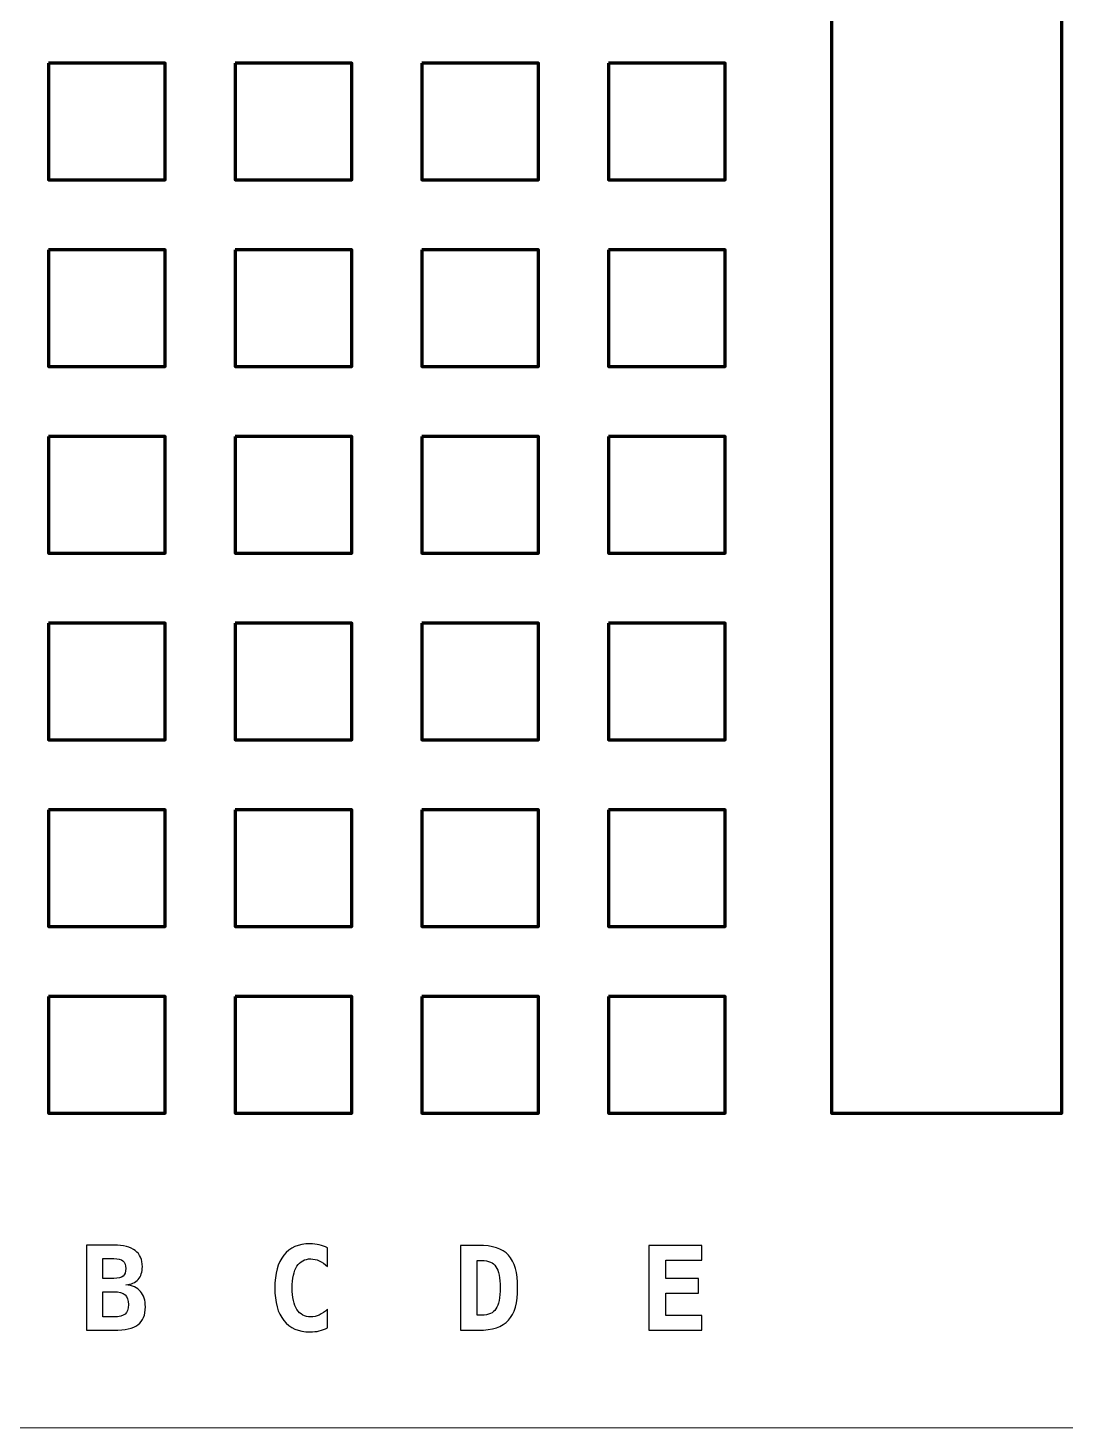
# Model space of a CAD drawing. Header units: centimetres. Extents: x -16.4 to -4.5, y -20.8 to -8.9.
# Drawn here: x -11.75 to -10.339, y -19.35 to -17.446 of the extents above; entities that cross this region are included whole.
import ezdxf

# ---------------------------------------------------------------- set-up
doc = ezdxf.new("R2010")
doc.units = ezdxf.units.CM
doc.header["$MEASUREMENT"] = 0
doc.layers.add('Layer 1', color=7, linetype='Continuous')

msp = doc.modelspace()

# ---------------------------------------------------------------- linework, layer by layer
at = {"layer": 'Layer 1', "color": 250, "lineweight": 5}
msp.add_open_spline([(-12.24632, -10.9682), (-12.24632, -10.9682), (-8.75382, -10.9682), (-8.75382, -10.9682), (-8.75382, -10.9682), (-8.75382, -10.9682), (-8.75382, -19.3502), (-8.75382, -19.3502), (-8.75382, -19.3502), (-8.75382, -19.3502), (-12.24632, -19.3502), (-12.24632, -19.3502), (-12.24632, -19.3502), (-12.24632, -19.3502), (-12.24632, -10.9682), (-12.24632, -10.9682)], degree=3, knots=[0, 0, 0, 0, 0.25, 0.25, 0.25, 0.25, 0.5, 0.5, 0.5, 0.5, 0.75, 0.75, 0.75, 0.75, 1, 1, 1, 1], dxfattribs=at)
at = {"layer": 'Layer 1', "color": 250, "lineweight": 80}
msp.add_open_spline([(-10.65688, -11.39642), (-10.65688, -11.39642), (-10.34326, -11.39642), (-10.34326, -11.39642), (-10.34326, -11.39642), (-10.34326, -11.39642), (-10.34326, -18.92198), (-10.34326, -18.92198), (-10.34326, -18.92198), (-10.34326, -18.92198), (-10.65688, -18.92198), (-10.65688, -18.92198), (-10.65688, -18.92198), (-10.65688, -18.92198), (-10.65688, -11.39642), (-10.65688, -11.39642)], degree=3, knots=[0, 0, 0, 0, 0.25, 0.25, 0.25, 0.25, 0.5, 0.5, 0.5, 0.5, 0.75, 0.75, 0.75, 0.75, 1, 1, 1, 1], dxfattribs=at)
at = {"layer": 'Layer 1', "color": 250, "lineweight": 158}
for points in [[(-11.72244, -17.49323), (-11.72244, -17.49323), (-11.56369, -17.49323), (-11.56369, -17.49323), (-11.56369, -17.49323), (-11.56369, -17.49323), (-11.56369, -17.65198), (-11.56369, -17.65198), (-11.56369, -17.65198), (-11.56369, -17.65198), (-11.72244, -17.65198), (-11.72244, -17.65198), (-11.72244, -17.65198), (-11.72244, -17.65198), (-11.72244, -17.49323), (-11.72244, -17.49323)], [(-11.46844, -17.49323), (-11.46844, -17.49323), (-11.30969, -17.49323), (-11.30969, -17.49323), (-11.30969, -17.49323), (-11.30969, -17.49323), (-11.30969, -17.65198), (-11.30969, -17.65198), (-11.30969, -17.65198), (-11.30969, -17.65198), (-11.46844, -17.65198), (-11.46844, -17.65198), (-11.46844, -17.65198), (-11.46844, -17.65198), (-11.46844, -17.49323), (-11.46844, -17.49323)], [(-11.21444, -17.49323), (-11.21444, -17.49323), (-11.05569, -17.49323), (-11.05569, -17.49323), (-11.05569, -17.49323), (-11.05569, -17.49323), (-11.05569, -17.65198), (-11.05569, -17.65198), (-11.05569, -17.65198), (-11.05569, -17.65198), (-11.21444, -17.65198), (-11.21444, -17.65198), (-11.21444, -17.65198), (-11.21444, -17.65198), (-11.21444, -17.49323), (-11.21444, -17.49323)], [(-10.96044, -17.49323), (-10.96044, -17.49323), (-10.80169, -17.49323), (-10.80169, -17.49323), (-10.80169, -17.49323), (-10.80169, -17.49323), (-10.80169, -17.65198), (-10.80169, -17.65198), (-10.80169, -17.65198), (-10.80169, -17.65198), (-10.96044, -17.65198), (-10.96044, -17.65198), (-10.96044, -17.65198), (-10.96044, -17.65198), (-10.96044, -17.49323), (-10.96044, -17.49323)], [(-11.72244, -17.74723), (-11.72244, -17.74723), (-11.56369, -17.74723), (-11.56369, -17.74723), (-11.56369, -17.74723), (-11.56369, -17.74723), (-11.56369, -17.90598), (-11.56369, -17.90598), (-11.56369, -17.90598), (-11.56369, -17.90598), (-11.72244, -17.90598), (-11.72244, -17.90598), (-11.72244, -17.90598), (-11.72244, -17.90598), (-11.72244, -17.74723), (-11.72244, -17.74723)], [(-11.46844, -17.74723), (-11.46844, -17.74723), (-11.30969, -17.74723), (-11.30969, -17.74723), (-11.30969, -17.74723), (-11.30969, -17.74723), (-11.30969, -17.90598), (-11.30969, -17.90598), (-11.30969, -17.90598), (-11.30969, -17.90598), (-11.46844, -17.90598), (-11.46844, -17.90598), (-11.46844, -17.90598), (-11.46844, -17.90598), (-11.46844, -17.74723), (-11.46844, -17.74723)], [(-11.21444, -17.74723), (-11.21444, -17.74723), (-11.05569, -17.74723), (-11.05569, -17.74723), (-11.05569, -17.74723), (-11.05569, -17.74723), (-11.05569, -17.90598), (-11.05569, -17.90598), (-11.05569, -17.90598), (-11.05569, -17.90598), (-11.21444, -17.90598), (-11.21444, -17.90598), (-11.21444, -17.90598), (-11.21444, -17.90598), (-11.21444, -17.74723), (-11.21444, -17.74723)], [(-10.96044, -17.74723), (-10.96044, -17.74723), (-10.80169, -17.74723), (-10.80169, -17.74723), (-10.80169, -17.74723), (-10.80169, -17.74723), (-10.80169, -17.90598), (-10.80169, -17.90598), (-10.80169, -17.90598), (-10.80169, -17.90598), (-10.96044, -17.90598), (-10.96044, -17.90598), (-10.96044, -17.90598), (-10.96044, -17.90598), (-10.96044, -17.74723), (-10.96044, -17.74723)], [(-11.72244, -18.00123), (-11.72244, -18.00123), (-11.56369, -18.00123), (-11.56369, -18.00123), (-11.56369, -18.00123), (-11.56369, -18.00123), (-11.56369, -18.15998), (-11.56369, -18.15998), (-11.56369, -18.15998), (-11.56369, -18.15998), (-11.72244, -18.15998), (-11.72244, -18.15998), (-11.72244, -18.15998), (-11.72244, -18.15998), (-11.72244, -18.00123), (-11.72244, -18.00123)], [(-11.46844, -18.00123), (-11.46844, -18.00123), (-11.30969, -18.00123), (-11.30969, -18.00123), (-11.30969, -18.00123), (-11.30969, -18.00123), (-11.30969, -18.15998), (-11.30969, -18.15998), (-11.30969, -18.15998), (-11.30969, -18.15998), (-11.46844, -18.15998), (-11.46844, -18.15998), (-11.46844, -18.15998), (-11.46844, -18.15998), (-11.46844, -18.00123), (-11.46844, -18.00123)], [(-11.21444, -18.00123), (-11.21444, -18.00123), (-11.05569, -18.00123), (-11.05569, -18.00123), (-11.05569, -18.00123), (-11.05569, -18.00123), (-11.05569, -18.15998), (-11.05569, -18.15998), (-11.05569, -18.15998), (-11.05569, -18.15998), (-11.21444, -18.15998), (-11.21444, -18.15998), (-11.21444, -18.15998), (-11.21444, -18.15998), (-11.21444, -18.00123), (-11.21444, -18.00123)], [(-10.96044, -18.00123), (-10.96044, -18.00123), (-10.80169, -18.00123), (-10.80169, -18.00123), (-10.80169, -18.00123), (-10.80169, -18.00123), (-10.80169, -18.15998), (-10.80169, -18.15998), (-10.80169, -18.15998), (-10.80169, -18.15998), (-10.96044, -18.15998), (-10.96044, -18.15998), (-10.96044, -18.15998), (-10.96044, -18.15998), (-10.96044, -18.00123), (-10.96044, -18.00123)], [(-11.72244, -18.25523), (-11.72244, -18.25523), (-11.56369, -18.25523), (-11.56369, -18.25523), (-11.56369, -18.25523), (-11.56369, -18.25523), (-11.56369, -18.41398), (-11.56369, -18.41398), (-11.56369, -18.41398), (-11.56369, -18.41398), (-11.72244, -18.41398), (-11.72244, -18.41398), (-11.72244, -18.41398), (-11.72244, -18.41398), (-11.72244, -18.25523), (-11.72244, -18.25523)], [(-11.46844, -18.25523), (-11.46844, -18.25523), (-11.30969, -18.25523), (-11.30969, -18.25523), (-11.30969, -18.25523), (-11.30969, -18.25523), (-11.30969, -18.41398), (-11.30969, -18.41398), (-11.30969, -18.41398), (-11.30969, -18.41398), (-11.46844, -18.41398), (-11.46844, -18.41398), (-11.46844, -18.41398), (-11.46844, -18.41398), (-11.46844, -18.25523), (-11.46844, -18.25523)], [(-11.21444, -18.25523), (-11.21444, -18.25523), (-11.05569, -18.25523), (-11.05569, -18.25523), (-11.05569, -18.25523), (-11.05569, -18.25523), (-11.05569, -18.41398), (-11.05569, -18.41398), (-11.05569, -18.41398), (-11.05569, -18.41398), (-11.21444, -18.41398), (-11.21444, -18.41398), (-11.21444, -18.41398), (-11.21444, -18.41398), (-11.21444, -18.25523), (-11.21444, -18.25523)], [(-10.96044, -18.25523), (-10.96044, -18.25523), (-10.80169, -18.25523), (-10.80169, -18.25523), (-10.80169, -18.25523), (-10.80169, -18.25523), (-10.80169, -18.41398), (-10.80169, -18.41398), (-10.80169, -18.41398), (-10.80169, -18.41398), (-10.96044, -18.41398), (-10.96044, -18.41398), (-10.96044, -18.41398), (-10.96044, -18.41398), (-10.96044, -18.25523), (-10.96044, -18.25523)], [(-11.72244, -18.50923), (-11.72244, -18.50923), (-11.56369, -18.50923), (-11.56369, -18.50923), (-11.56369, -18.50923), (-11.56369, -18.50923), (-11.56369, -18.66798), (-11.56369, -18.66798), (-11.56369, -18.66798), (-11.56369, -18.66798), (-11.72244, -18.66798), (-11.72244, -18.66798), (-11.72244, -18.66798), (-11.72244, -18.66798), (-11.72244, -18.50923), (-11.72244, -18.50923)], [(-11.46844, -18.50923), (-11.46844, -18.50923), (-11.30969, -18.50923), (-11.30969, -18.50923), (-11.30969, -18.50923), (-11.30969, -18.50923), (-11.30969, -18.66798), (-11.30969, -18.66798), (-11.30969, -18.66798), (-11.30969, -18.66798), (-11.46844, -18.66798), (-11.46844, -18.66798), (-11.46844, -18.66798), (-11.46844, -18.66798), (-11.46844, -18.50923), (-11.46844, -18.50923)], [(-11.21444, -18.50923), (-11.21444, -18.50923), (-11.05569, -18.50923), (-11.05569, -18.50923), (-11.05569, -18.50923), (-11.05569, -18.50923), (-11.05569, -18.66798), (-11.05569, -18.66798), (-11.05569, -18.66798), (-11.05569, -18.66798), (-11.21444, -18.66798), (-11.21444, -18.66798), (-11.21444, -18.66798), (-11.21444, -18.66798), (-11.21444, -18.50923), (-11.21444, -18.50923)], [(-10.96044, -18.50923), (-10.96044, -18.50923), (-10.80169, -18.50923), (-10.80169, -18.50923), (-10.80169, -18.50923), (-10.80169, -18.50923), (-10.80169, -18.66798), (-10.80169, -18.66798), (-10.80169, -18.66798), (-10.80169, -18.66798), (-10.96044, -18.66798), (-10.96044, -18.66798), (-10.96044, -18.66798), (-10.96044, -18.66798), (-10.96044, -18.50923), (-10.96044, -18.50923)], [(-11.72244, -18.76323), (-11.72244, -18.76323), (-11.56369, -18.76323), (-11.56369, -18.76323), (-11.56369, -18.76323), (-11.56369, -18.76323), (-11.56369, -18.92198), (-11.56369, -18.92198), (-11.56369, -18.92198), (-11.56369, -18.92198), (-11.72244, -18.92198), (-11.72244, -18.92198), (-11.72244, -18.92198), (-11.72244, -18.92198), (-11.72244, -18.76323), (-11.72244, -18.76323)], [(-11.46844, -18.76323), (-11.46844, -18.76323), (-11.30969, -18.76323), (-11.30969, -18.76323), (-11.30969, -18.76323), (-11.30969, -18.76323), (-11.30969, -18.92198), (-11.30969, -18.92198), (-11.30969, -18.92198), (-11.30969, -18.92198), (-11.46844, -18.92198), (-11.46844, -18.92198), (-11.46844, -18.92198), (-11.46844, -18.92198), (-11.46844, -18.76323), (-11.46844, -18.76323)], [(-11.21444, -18.76323), (-11.21444, -18.76323), (-11.05569, -18.76323), (-11.05569, -18.76323), (-11.05569, -18.76323), (-11.05569, -18.76323), (-11.05569, -18.92198), (-11.05569, -18.92198), (-11.05569, -18.92198), (-11.05569, -18.92198), (-11.21444, -18.92198), (-11.21444, -18.92198), (-11.21444, -18.92198), (-11.21444, -18.92198), (-11.21444, -18.76323), (-11.21444, -18.76323)], [(-10.96044, -18.76323), (-10.96044, -18.76323), (-10.80169, -18.76323), (-10.80169, -18.76323), (-10.80169, -18.76323), (-10.80169, -18.76323), (-10.80169, -18.92198), (-10.80169, -18.92198), (-10.80169, -18.92198), (-10.80169, -18.92198), (-10.96044, -18.92198), (-10.96044, -18.92198), (-10.96044, -18.92198), (-10.96044, -18.92198), (-10.96044, -18.76323), (-10.96044, -18.76323)]]:
    msp.add_open_spline(points, degree=3, knots=[0, 0, 0, 0, 0.25, 0.25, 0.25, 0.25, 0.5, 0.5, 0.5, 0.5, 0.75, 0.75, 0.75, 0.75, 1, 1, 1, 1], dxfattribs=at)
at = {"layer": 'Layer 1'}
for points, knots in [([(-11.67062, -19.10156), (-11.67062, -19.10156), (-11.63342, -19.10156), (-11.63342, -19.10156), (-11.63342, -19.10156), (-11.62056, -19.10156), (-11.61092, -19.10399), (-11.60445, -19.10888), (-11.60445, -19.10888), (-11.59799, -19.11374), (-11.59474, -19.12103), (-11.59474, -19.13072), (-11.59474, -19.13072), (-11.59474, -19.13817), (-11.59664, -19.14395), (-11.60047, -19.14813), (-11.60047, -19.14813), (-11.60427, -19.15232), (-11.60986, -19.15473), (-11.61723, -19.15541), (-11.61723, -19.15541), (-11.60841, -19.15629), (-11.60179, -19.15924), (-11.59733, -19.16431), (-11.59733, -19.16431), (-11.59287, -19.16936), (-11.59065, -19.17644), (-11.59065, -19.18552), (-11.59065, -19.18552), (-11.59065, -19.19667), (-11.594, -19.20472), (-11.60071, -19.20974), (-11.60071, -19.20974), (-11.60741, -19.21473), (-11.61832, -19.21724), (-11.63342, -19.21724), (-11.63342, -19.21724), (-11.63342, -19.21724), (-11.67062, -19.21724), (-11.67062, -19.21724), (-11.67062, -19.21724), (-11.67062, -19.21724), (-11.67062, -19.10156), (-11.67062, -19.10156)], [0, 0, 0, 0, 0.0909091, 0.0909091, 0.0909091, 0.0909091, 0.1818182, 0.1818182, 0.1818182, 0.1818182, 0.2727273, 0.2727273, 0.2727273, 0.2727273, 0.3636364, 0.3636364, 0.3636364, 0.3636364, 0.4545455, 0.4545455, 0.4545455, 0.4545455, 0.5454545, 0.5454545, 0.5454545, 0.5454545, 0.6363636, 0.6363636, 0.6363636, 0.6363636, 0.7272727, 0.7272727, 0.7272727, 0.7272727, 0.8181818, 0.8181818, 0.8181818, 0.8181818, 0.9090909, 0.9090909, 0.9090909, 0.9090909, 1, 1, 1, 1]), ([(-11.34267, -19.21391), (-11.34629, -19.21576), (-11.35005, -19.21716), (-11.35404, -19.21809), (-11.35404, -19.21809), (-11.358, -19.21901), (-11.36218, -19.21948), (-11.36656, -19.21948), (-11.36656, -19.21948), (-11.38214, -19.21948), (-11.39405, -19.21436), (-11.40223, -19.20409), (-11.40223, -19.20409), (-11.41044, -19.19381), (-11.41454, -19.179), (-11.41454, -19.15959), (-11.41454, -19.15959), (-11.41454, -19.14015), (-11.41044, -19.12531), (-11.40223, -19.11503), (-11.40223, -19.11503), (-11.39405, -19.10476), (-11.38214, -19.09964), (-11.36656, -19.09964), (-11.36656, -19.09964), (-11.36218, -19.09964), (-11.35798, -19.10011), (-11.35396, -19.10104), (-11.35396, -19.10104), (-11.34992, -19.10196), (-11.34618, -19.10336), (-11.34267, -19.10521), (-11.34267, -19.10521), (-11.34267, -19.10521), (-11.34267, -19.13059), (-11.34267, -19.13059), (-11.34267, -19.13059), (-11.34658, -19.12697), (-11.3504, -19.12433), (-11.35407, -19.12264), (-11.35407, -19.12264), (-11.35777, -19.12098), (-11.36157, -19.12013), (-11.3655, -19.12013), (-11.3655, -19.12013), (-11.37385, -19.12013), (-11.38016, -19.12346), (-11.38441, -19.13009), (-11.38441, -19.13009), (-11.38867, -19.13672), (-11.3908, -19.14654), (-11.3908, -19.15959), (-11.3908, -19.15959), (-11.3908, -19.17261), (-11.38867, -19.18241), (-11.38441, -19.18903), (-11.38441, -19.18903), (-11.38016, -19.19566), (-11.37385, -19.19899), (-11.3655, -19.19899), (-11.3655, -19.19899), (-11.36157, -19.19899), (-11.35777, -19.19815), (-11.35407, -19.19648), (-11.35407, -19.19648), (-11.3504, -19.19479), (-11.34658, -19.19215), (-11.34267, -19.18853), (-11.34267, -19.18853), (-11.34267, -19.18853), (-11.34267, -19.21391), (-11.34267, -19.21391)], [0, 0, 0, 0, 0.0555556, 0.0555556, 0.0555556, 0.0555556, 0.1111111, 0.1111111, 0.1111111, 0.1111111, 0.1666667, 0.1666667, 0.1666667, 0.1666667, 0.2222222, 0.2222222, 0.2222222, 0.2222222, 0.2777778, 0.2777778, 0.2777778, 0.2777778, 0.3333333, 0.3333333, 0.3333333, 0.3333333, 0.3888889, 0.3888889, 0.3888889, 0.3888889, 0.4444444, 0.4444444, 0.4444444, 0.4444444, 0.5, 0.5, 0.5, 0.5, 0.5555556, 0.5555556, 0.5555556, 0.5555556, 0.6111111, 0.6111111, 0.6111111, 0.6111111, 0.6666667, 0.6666667, 0.6666667, 0.6666667, 0.7222222, 0.7222222, 0.7222222, 0.7222222, 0.7777778, 0.7777778, 0.7777778, 0.7777778, 0.8333333, 0.8333333, 0.8333333, 0.8333333, 0.8888889, 0.8888889, 0.8888889, 0.8888889, 0.9444444, 0.9444444, 0.9444444, 0.9444444, 1, 1, 1, 1]), ([(-11.1617, -19.10172), (-11.1617, -19.10172), (-11.13725, -19.10172), (-11.13725, -19.10172), (-11.13725, -19.10172), (-11.1184, -19.10172), (-11.1048, -19.10621), (-11.0965, -19.11522), (-11.0965, -19.11522), (-11.08819, -19.12422), (-11.08405, -19.13893), (-11.08405, -19.15938), (-11.08405, -19.15938), (-11.08405, -19.17984), (-11.08819, -19.19461), (-11.0965, -19.20367), (-11.0965, -19.20367), (-11.1048, -19.21272), (-11.1184, -19.21724), (-11.13725, -19.21724), (-11.13725, -19.21724), (-11.13725, -19.21724), (-11.1617, -19.21724), (-11.1617, -19.21724), (-11.1617, -19.21724), (-11.1617, -19.21724), (-11.1617, -19.10172), (-11.1617, -19.10172)], [0, 0, 0, 0, 0.1428571, 0.1428571, 0.1428571, 0.1428571, 0.2857143, 0.2857143, 0.2857143, 0.2857143, 0.4285714, 0.4285714, 0.4285714, 0.4285714, 0.5714286, 0.5714286, 0.5714286, 0.5714286, 0.7142857, 0.7142857, 0.7142857, 0.7142857, 0.8571429, 0.8571429, 0.8571429, 0.8571429, 1, 1, 1, 1]), ([(-10.83335, -19.21724), (-10.83335, -19.21724), (-10.9053, -19.21724), (-10.9053, -19.21724), (-10.9053, -19.21724), (-10.9053, -19.21724), (-10.9053, -19.10172), (-10.9053, -19.10172), (-10.9053, -19.10172), (-10.9053, -19.10172), (-10.83335, -19.10172), (-10.83335, -19.10172), (-10.83335, -19.10172), (-10.83335, -19.10172), (-10.83335, -19.12185), (-10.83335, -19.12185), (-10.83335, -19.12185), (-10.83335, -19.12185), (-10.88249, -19.12185), (-10.88249, -19.12185), (-10.88249, -19.12185), (-10.88249, -19.12185), (-10.88249, -19.14675), (-10.88249, -19.14675), (-10.88249, -19.14675), (-10.88249, -19.14675), (-10.838, -19.14675), (-10.838, -19.14675), (-10.838, -19.14675), (-10.838, -19.14675), (-10.838, -19.16688), (-10.838, -19.16688), (-10.838, -19.16688), (-10.838, -19.16688), (-10.88249, -19.16688), (-10.88249, -19.16688), (-10.88249, -19.16688), (-10.88249, -19.16688), (-10.88249, -19.19712), (-10.88249, -19.19712), (-10.88249, -19.19712), (-10.88249, -19.19712), (-10.83335, -19.19712), (-10.83335, -19.19712), (-10.83335, -19.19712), (-10.83335, -19.19712), (-10.83335, -19.21724), (-10.83335, -19.21724)], [0, 0, 0, 0, 0.0833333, 0.0833333, 0.0833333, 0.0833333, 0.1666667, 0.1666667, 0.1666667, 0.1666667, 0.25, 0.25, 0.25, 0.25, 0.3333333, 0.3333333, 0.3333333, 0.3333333, 0.4166667, 0.4166667, 0.4166667, 0.4166667, 0.5, 0.5, 0.5, 0.5, 0.5833333, 0.5833333, 0.5833333, 0.5833333, 0.6666667, 0.6666667, 0.6666667, 0.6666667, 0.75, 0.75, 0.75, 0.75, 0.8333333, 0.8333333, 0.8333333, 0.8333333, 0.9166667, 0.9166667, 0.9166667, 0.9166667, 1, 1, 1, 1]), ([(-11.64858, -19.11973), (-11.64858, -19.11973), (-11.64858, -19.14659), (-11.64858, -19.14659), (-11.64858, -19.14659), (-11.64858, -19.14659), (-11.63342, -19.14659), (-11.63342, -19.14659), (-11.63342, -19.14659), (-11.62764, -19.14659), (-11.62352, -19.14556), (-11.62106, -19.1435), (-11.62106, -19.1435), (-11.61861, -19.14144), (-11.61739, -19.13804), (-11.61739, -19.13328), (-11.61739, -19.13328), (-11.61739, -19.12853), (-11.61863, -19.1251), (-11.62114, -19.12296), (-11.62114, -19.12296), (-11.62365, -19.12082), (-11.62774, -19.11973), (-11.63342, -19.11973), (-11.63342, -19.11973), (-11.63342, -19.11973), (-11.64858, -19.11973), (-11.64858, -19.11973)], [0, 0, 0, 0, 0.1428571, 0.1428571, 0.1428571, 0.1428571, 0.2857143, 0.2857143, 0.2857143, 0.2857143, 0.4285714, 0.4285714, 0.4285714, 0.4285714, 0.5714286, 0.5714286, 0.5714286, 0.5714286, 0.7142857, 0.7142857, 0.7142857, 0.7142857, 0.8571429, 0.8571429, 0.8571429, 0.8571429, 1, 1, 1, 1]), ([(-11.13889, -19.1223), (-11.13889, -19.1223), (-11.13889, -19.19667), (-11.13889, -19.19667), (-11.13889, -19.19667), (-11.13889, -19.19667), (-11.13271, -19.19667), (-11.13271, -19.19667), (-11.13271, -19.19667), (-11.12373, -19.19667), (-11.11731, -19.19384), (-11.11351, -19.18819), (-11.11351, -19.18819), (-11.10968, -19.18254), (-11.10778, -19.17292), (-11.10778, -19.15938), (-11.10778, -19.15938), (-11.10778, -19.14591), (-11.10968, -19.13635), (-11.11351, -19.13072), (-11.11351, -19.13072), (-11.11731, -19.1251), (-11.12373, -19.1223), (-11.13271, -19.1223), (-11.13271, -19.1223), (-11.13271, -19.1223), (-11.13889, -19.1223), (-11.13889, -19.1223)], [0, 0, 0, 0, 0.1428571, 0.1428571, 0.1428571, 0.1428571, 0.2857143, 0.2857143, 0.2857143, 0.2857143, 0.4285714, 0.4285714, 0.4285714, 0.4285714, 0.5714286, 0.5714286, 0.5714286, 0.5714286, 0.7142857, 0.7142857, 0.7142857, 0.7142857, 0.8571429, 0.8571429, 0.8571429, 0.8571429, 1, 1, 1, 1]), ([(-11.64858, -19.16476), (-11.64858, -19.16476), (-11.64858, -19.19899), (-11.64858, -19.19899), (-11.64858, -19.19899), (-11.64858, -19.19899), (-11.63342, -19.19899), (-11.63342, -19.19899), (-11.63342, -19.19899), (-11.62613, -19.19899), (-11.62106, -19.19775), (-11.61813, -19.19527), (-11.61813, -19.19527), (-11.61523, -19.19278), (-11.61377, -19.18848), (-11.61377, -19.18235), (-11.61377, -19.18235), (-11.61377, -19.17609), (-11.6153, -19.1716), (-11.61834, -19.16886), (-11.61834, -19.16886), (-11.62138, -19.16614), (-11.6264, -19.16476), (-11.63342, -19.16476), (-11.63342, -19.16476), (-11.63342, -19.16476), (-11.64858, -19.16476), (-11.64858, -19.16476)], [0, 0, 0, 0, 0.1428571, 0.1428571, 0.1428571, 0.1428571, 0.2857143, 0.2857143, 0.2857143, 0.2857143, 0.4285714, 0.4285714, 0.4285714, 0.4285714, 0.5714286, 0.5714286, 0.5714286, 0.5714286, 0.7142857, 0.7142857, 0.7142857, 0.7142857, 0.8571429, 0.8571429, 0.8571429, 0.8571429, 1, 1, 1, 1])]:
    msp.add_open_spline(points, degree=3, knots=knots, dxfattribs=at)

doc.saveas('drawing.dxf')
